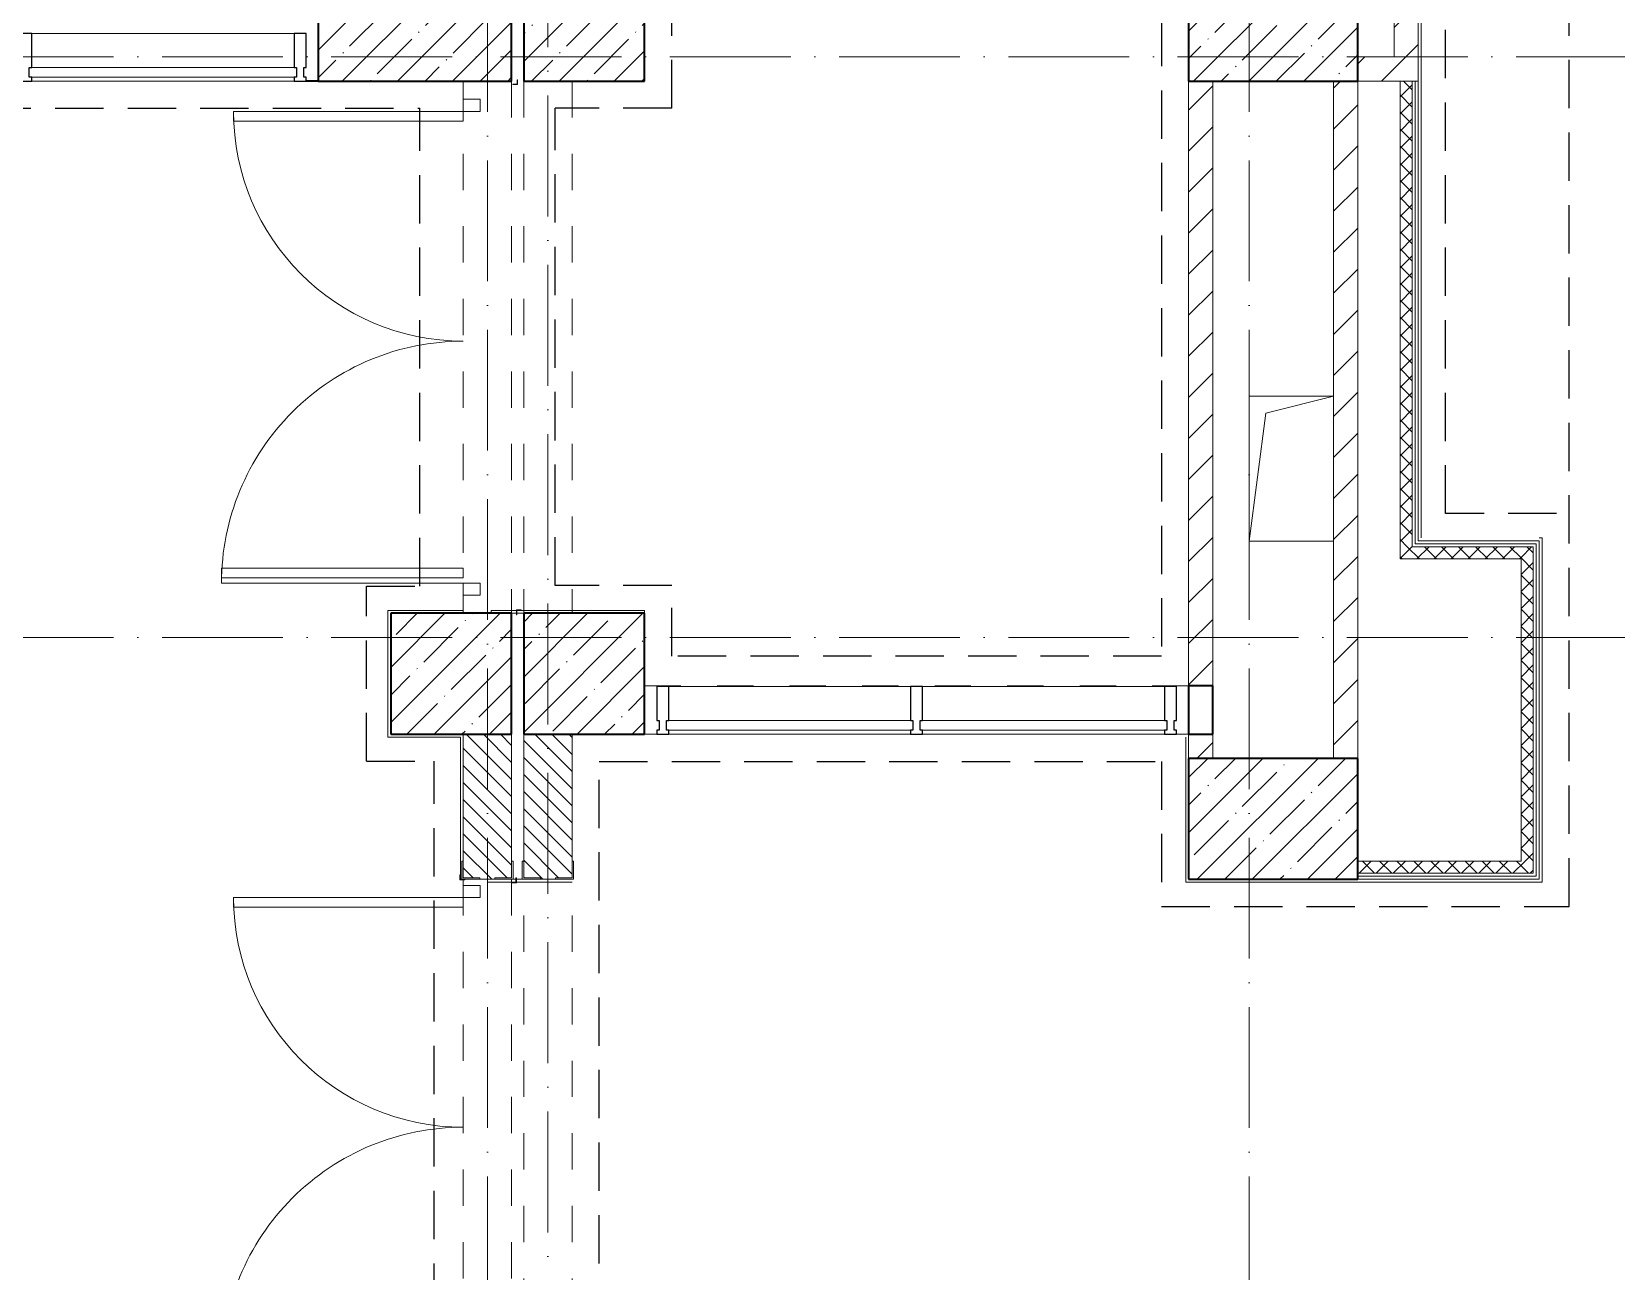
# Model space of a CAD drawing. Header units: millimetres. Extents: x -213536 to 1564669, y -45299 to 942238.
# Drawn here: x 504231 to 510785, y 511682 to 516807 of the extents above; entities that cross this region are included whole.
import ezdxf

# ---------------------------------------------------------------- set-up
doc = ezdxf.new("R2010")
doc.units = ezdxf.units.MM
for name, pattern in [('01 Штриховая _2 мм_', [300, 200, -100]), ('50_200_ШТРИХ_1Т_ш5_п1_п1_', [700, 500, -100, 0, -100]), ('Штрих короткий', [300, 150, -150]), ('Штриховая _2 мм - 1 мм_', [300, 200, -100])]:
    doc.linetypes.add(name, pattern=pattern)
for name, color, linetype, lineweight in [('0-1', 7, 'Continuous', 5), ('0-2', 7, 'Continuous', 9), ('3) ЖБ 4м', 3, 'Continuous', 30), ('Двери', 7, 'Continuous', 9), ('Импосты витража', 7, 'Continuous', 9), ('Импосты витража-1', 7, 'Continuous', 25), ('Несущие колонны', 7, 'Continuous', 9), ('Несущие колонны-1', 7, 'Continuous', 35), ('Обобщенные модели', 7, 'Continuous', 9), ('Общие ребра', 7, 'Continuous', 9), ('Оси-2', 7, '50_200_ШТРИХ_1Т_ш5_п1_п1_', 9), ('Остекление-1', 7, 'Continuous', 9), ('Перемычка-1', 7, 'Штрих короткий', 9), ('Стены-1', 7, 'Continuous', 13), ('Штриховка разреза-1', 7, 'Continuous', 9), ('Элементы узлов-2', 7, 'Continuous', 9)]:
    doc.layers.add(name, color=color, linetype=linetype, lineweight=lineweight)
for name, color, linetype, lineweight, true_color in [('СТ-1_1', 7, 'Штриховая _2 мм - 1 мм_', 90, 0x888888), ('СТ-1_4', 7, '01 Штриховая _2 мм_', 90, 0xf69426), ('Штриховка разреза-3', 7, 'Continuous', 9, 0x0080ff)]:
    doc.layers.add(name, color=color, linetype=linetype, lineweight=lineweight, true_color=true_color)
doc.layers.get('0-2').off()
pattern_1 = [(45, (0, 0), (-84.85281, 84.85281), [])]
pattern_2 = [(135, (0, 0), (-35.35534, -35.35534), [])]
pattern_3 = [(45, (0, 0), (-35.35534, 35.35534), []), (135, (0, 0), (-35.35534, -35.35534), [])]

# ---------------------------------------------------------------- blocks, each defined once
blk = doc.blocks.new('Ос 3 эт верх часть')
at = {"layer": 'Оси-2'}
for p, q in [((506116, 535177.6), (506116, 499613)), ((509266, 535177.6), (509266, 501490.4)), ((506366, 534745.9), (506366, 499613)), ((535374.3, 516702.4), (481366, 516702.4)), ((535374.3, 514302.4), (426847.2, 514302.4))]:
    blk.add_line(p, q, dxfattribs=at)
blk = doc.blocks.new('BSC_Колонна _Прямоугольная - 500х800-V86-АИ2_03_План отделки стен 3-го этажа _Часть 1_')
at = {"layer": 'Несущие колонны'}
h = blk.add_hatch(dxfattribs=at)
h.set_pattern_fill('FP_84', color=256, style=0, pattern_type=2)
h.set_pattern_definition([(315, (-71950, 76650), (114.04925, 114.04925), []), (315, (-71950, 76535.95), (114.04925, 114.04925), [201.613, -40.323, 3.353, -36.97])])
h.paths.add_polyline_path([(-250, 400), (-250, -400), (250, -400), (250, 400), (-34.9, 400)], flags=0)
at = {"layer": 'Несущие колонны-1'}
for p, q in [((250, 400), (-250, 400)), ((-250, 400), (-250, -400)), ((250, -400), (250, 400)), ((-250, -400), (250, -400))]:
    blk.add_line(p, q, dxfattribs=at)
blk = doc.blocks.new('BSC_Колонна _Прямоугольная - 500х500-V96-АИ2_03_План отделки стен 3-го этажа _Часть 1_')
at = {"layer": 'Несущие колонны'}
h = blk.add_hatch(dxfattribs=at)
h.set_pattern_fill('FP_94', color=256, style=0, pattern_type=2)
h.set_pattern_definition([(45, (-77350, -71950), (-114.04925, 114.04925), []), (45, (-77235.95, -71950), (-114.04925, 114.04925), [201.613, -40.323, 3.353, -36.97])])
h.paths.add_polyline_path([(-250, -250), (250, -250), (250, 250), (-250, 250), (-250, -34.9)], flags=0)
at = {"layer": 'Несущие колонны-1'}
for p, q in [((250, 250), (-250, 250)), ((-250, 250), (-250, -250)), ((250, -250), (250, 250)), ((-250, -250), (250, -250))]:
    blk.add_line(p, q, dxfattribs=at)
blk = doc.blocks.new('BSC_Колонна _Прямоугольная - 500х700-V128-АИ2_03_План отделки стен 3-го этажа _Часть 1_')
at = {"layer": 'Несущие колонны'}
h = blk.add_hatch(dxfattribs=at)
h.set_pattern_fill('FP_126', color=256, style=0, pattern_type=2)
h.set_pattern_definition([(315, (-68650, 80200), (114.04925, 114.04925), []), (315, (-68650, 80085.95), (114.04925, 114.04925), [201.613, -40.323, 3.353, -36.97])])
h.paths.add_polyline_path([(-250, 350), (-250, -350), (250, -350), (250, 350), (-133.8, 350)], flags=0)
at = {"layer": 'Несущие колонны-1'}
for p, q in [((250, 350), (-250, 350)), ((-250, 350), (-250, -350)), ((250, -350), (250, 350)), ((-250, -350), (250, -350))]:
    blk.add_line(p, q, dxfattribs=at)
blk = doc.blocks.new('BSC_Колонна _Прямоугольная - 500х700-V131-АИ2_03_План отделки стен 3-го этажа _Часть 1_')
at = {"layer": 'Несущие колонны'}
h = blk.add_hatch(dxfattribs=at)
h.set_pattern_fill('FP_129', color=256, style=0, pattern_type=2)
h.set_pattern_definition([(315, (-71950, 80200), (114.04925, 114.04925), []), (315, (-71950, 80085.95), (114.04925, 114.04925), [201.613, -40.323, 3.353, -36.97])])
h.paths.add_polyline_path([(-250, 350), (-250, -350), (250, -350), (250, 350), (-34.9, 350)], flags=0)
at = {"layer": 'Несущие колонны-1'}
for p, q in [((250, 350), (-250, 350)), ((-250, 350), (-250, -350)), ((250, -350), (250, 350)), ((-250, -350), (250, -350))]:
    blk.add_line(p, q, dxfattribs=at)
blk = doc.blocks.new('BSC_Колонна _Прямоугольная - 500х500-V143-АИ2_03_План отделки стен 3-го этажа _Часть 1_')
at = {"layer": 'Несущие колонны'}
h = blk.add_hatch(dxfattribs=at)
h.set_pattern_fill('FP_141', color=256, style=0, pattern_type=2)
h.set_pattern_definition([(45, (-77350, -69250), (-114.04925, 114.04925), []), (45, (-77235.95, -69250), (-114.04925, 114.04925), [201.613, -40.323, 3.353, -36.97])])
h.paths.add_polyline_path([(-250, -250), (250, -250), (250, 250), (-250, 250)], flags=0)
at = {"layer": 'Несущие колонны-1'}
for p, q in [((250, 250), (-250, 250)), ((-250, 250), (-250, -250)), ((250, -250), (250, 250)), ((-250, -250), (250, -250))]:
    blk.add_line(p, q, dxfattribs=at)
blk = doc.blocks.new('BSC_Колонна _Прямоугольная - 500х500-V144-АИ2_03_План отделки стен 3-го этажа _Часть 1_')
at = {"layer": 'Несущие колонны'}
h = blk.add_hatch(dxfattribs=at)
h.set_pattern_fill('FP_142', color=256, style=0, pattern_type=2)
h.set_pattern_definition([(45, (-76800, -69250), (-114.04925, 114.04925), []), (45, (-76685.95, -69250), (-114.04925, 114.04925), [201.613, -40.323, 3.353, -36.97])])
h.paths.add_polyline_path([(-250, -250), (250, -250), (250, 250), (-250, 250)], flags=0)
at = {"layer": 'Несущие колонны-1'}
for p, q in [((250, 250), (-250, 250)), ((-250, 250), (-250, -250)), ((250, -250), (250, 250)), ((-250, -250), (250, -250))]:
    blk.add_line(p, q, dxfattribs=at)
blk = doc.blocks.new('Проем_Дверь_Прямоугольный - 2100х2400h_дверные проемы-28735552-АИ2_03_План отделки стен 3-го этажа _Часть 1_')
at = {"layer": 'Перемычка-1'}
for p, q in [((1050, 100), (-1050, 100)), ((1050, -100), (-1050, -100))]:
    blk.add_line(p, q, dxfattribs=at)
blk = doc.blocks.new('Проем_Дверь_Прямоугольный - 2100х2400h_дверные проемы-28735781-АИ2_03_План отделки стен 3-го этажа _Часть 1_')
at = {"layer": 'Перемычка-1'}
for p, q in [((1050, 100), (-1050, 100)), ((1050, -100), (-1050, -100))]:
    blk.add_line(p, q, dxfattribs=at)
blk = doc.blocks.new('Проем_Дверь_Прямоугольный - 2200х2400h_дверные проемы-28734027-АИ2_03_План отделки стен 3-го этажа _Часть 1_')
at = {"layer": 'Перемычка-1'}
for p, q in [((1100, 100), (-1100, 100)), ((1100, -100), (-1100, -100))]:
    blk.add_line(p, q, dxfattribs=at)
blk = doc.blocks.new('Дверь_Витражная_СКБ_2Ст2 - ДВВ_ДАО_СОШ_Гардероб-26809644-АИ2_03_План отделки стен 3-го этажа _Часть 1_')
at = {"layer": 'Двери'}
for p, q in [((-975, -985), (-975, -35)), ((975, -1035), (975, -35))]:
    blk.add_line(p, q, dxfattribs=at)
for centre, radius, start, end in [((-975, -35), 950, 270, 0), ((975, -35), 1000, 180, 270)]:
    blk.add_arc(centre, radius, start, end, dxfattribs=at)
at = {"layer": 'Элементы узлов-2'}
for p, q in [((-1025, -35), (-1025, 35)), ((-1025, 35), (-975, 35)), ((-975, 35), (-1025, 35)), ((-1025, 35), (-1025, -35)), ((-975, 35), (-975, -35)), ((-975, -35), (-975, 35)), ((1025, 35), (975, 35)), ((975, 35), (975, -35)), ((1025, 35), (975, 35)), ((975, 35), (975, -35)), ((1025, -35), (1025, 35)), ((1025, -35), (1025, 35)), ((-975, -35), (-1025, -35)), ((-1025, -35), (-975, -35)), ((-935, -35), (-975, -35)), ((-975, -35), (-975, -985)), ((-935, -985), (-935, -35)), ((913, -35), (913, -1035)), ((953, -35), (913, -35)), ((953, -1035), (953, -35)), ((975, -35), (1025, -35)), ((975, -35), (1025, -35)), ((-975, -985), (-935, -985)), ((913, -1035), (953, -1035))]:
    blk.add_line(p, q, dxfattribs=at)
blk = doc.blocks.new('PNS_Панель прямоугольная2 - Нр_Стекло - 40мм-28950573-АИ2_03_План отделки стен 3-го этажа _Часть 1_')
at = {"layer": 'Остекление-1'}
for p, q in [((-500, 40), (500, 40)), ((-510, 0), (510, 0)), ((500, 0), (-500, 0))]:
    blk.add_line(p, q, dxfattribs=at)
blk = doc.blocks.new('Прямоугольный импост - Импост структурный с накладкой - 180мм-27174669-АИ2_03_План отделки стен 3-го этажа _Часть 1_')
at = {"layer": 'Импосты витража'}
for p, q in [((16950, 76350), (15950, 76350)), ((16950, 76153), (15950, 76153))]:
    blk.add_line(p, q, dxfattribs=at)
blk = doc.blocks.new('Прямоугольный импост - Импост структурный с накладкой - 180мм-26943387-АИ2_03_План отделки стен 3-го этажа _Часть 1_')
at = {"layer": 'Импосты витража-1'}
for p, q in [((-25, 0), (-25, 17)), ((-25, 17), (25, 17)), ((-15, 0), (-25, 0)), ((-15, -40), (-15, 0)), ((25, 0), (15, 0)), ((15, 0), (15, -40)), ((25, 17), (25, 0)), ((-25, -180), (-25, -40)), ((-25, -40), (-15, -40)), ((15, -40), (25, -40)), ((25, -40), (25, -180)), ((25, -180), (-25, -180))]:
    blk.add_line(p, q, dxfattribs=at)
blk = doc.blocks.new('Прямоугольный импост - 50 мм_заглушка-27493081-АИ2_03_План отделки стен 3-го этажа _Часть 1_')
at = {"layer": 'Импосты витража-1'}
for p, q in [((-50, 17), (0, 17)), ((-50, 15), (-50, 17)), ((0, 15), (-50, 15))]:
    blk.add_line(p, q, dxfattribs=at)
blk = doc.blocks.new('Прямоугольный импост - Импост структурный с накладкой - 180мм-27493090-АИ2_03_План отделки стен 3-го этажа _Часть 1_')
at = {"layer": 'Импосты витража-1'}
for p, q in [((-25, 0), (-25, 17)), ((-25, 17), (25, 17)), ((-15, 0), (-25, 0)), ((-15, -40), (-15, 0)), ((25, 0), (15, 0)), ((15, 0), (15, -40)), ((25, 17), (25, 0)), ((-25, -180), (-25, -40)), ((-25, -40), (-15, -40)), ((15, -40), (25, -40)), ((25, -40), (25, -180)), ((25, -180), (-25, -180))]:
    blk.add_line(p, q, dxfattribs=at)
blk = doc.blocks.new('PNS_Панель прямоугольная2 - Нр_Стекло - 40мм-35252379-АИ2_03_План отделки стен 3-го этажа _Часть 1_')
at = {"layer": 'Остекление-1'}
for p, q in [((-542.5, 40), (542.5, 40)), ((-552.5, 0), (552.5, 0)), ((542.5, 0), (-542.5, 0))]:
    blk.add_line(p, q, dxfattribs=at)
blk = doc.blocks.new('Прямоугольный импост - Импост структурный с накладкой - 180мм-35252374-АИ2_03_План отделки стен 3-го этажа _Часть 1_')
at = {"layer": 'Импосты витража'}
for p, q in [((76150, 71897), (75065, 71897)), ((76150, 71700), (75065, 71700))]:
    blk.add_line(p, q, dxfattribs=at)
blk = doc.blocks.new('Фахверк_СКБ_Уголок - 200_3550-28267367-АИ2_03_План отделки стен 3-го этажа _Часть 1_')
at = {"layer": 'Обобщенные модели'}
for p, q in [((200, 156), (125, 156)), ((125, 156), (125, 81)), ((131, 81), (131, 150)), ((131, 150), (200, 150)), ((200, 150), (200, 156)), ((125, 81), (131, 81)), ((131, 19), (125, 19)), ((125, 19), (125, -56)), ((131, -50), (131, 19)), ((125, -56), (200, -56)), ((200, -50), (131, -50)), ((200, -56), (200, -50))]:
    blk.add_line(p, q, dxfattribs=at)
blk = doc.blocks.new('AR_Отверстие прямоугольное _в плите_ - AR_Отверстие прямоугольное _в плите_-30552533-АИ2_03_План отделки стен 3-го этажа _Часть 1_')
at = {"layer": 'Обобщенные модели'}
for p, q in [((175, 300), (-175, 300)), ((-175, 300), (-175, -300)), ((-105, 230), (175, 300)), ((-175, -300), (-105, 230)), ((-175, -300), (175, -300))]:
    blk.add_line(p, q, dxfattribs=at)
blk = doc.blocks.new('BSC_Колонна _Прямоугольная1 - 200х100 _металл_-35191367-АИ2_03_План отделки стен 3-го этажа _Часть 1_')
at = {"layer": 'Несущие колонны-1'}
for p, q in [((100, 50), (-100, 50)), ((-100, 50), (-100, -50)), ((100, -50), (100, 50)), ((-100, -50), (100, -50))]:
    blk.add_line(p, q, dxfattribs=at)
blk = doc.blocks.new('Проем_Дверь_Прямоугольный - 2250х2800h_витражные проемы-35279777-АИ2_03_План отделки стен 3-го этажа _Часть 1_')
at = {"layer": 'Перемычка-1'}
for p, q in [((1125, 100), (-1125, 100)), ((1125, -100), (-1125, -100))]:
    blk.add_line(p, q, dxfattribs=at)
blk = doc.blocks.new('0125-Р-ОО-Ш2-АР-о_23_10_2024_rvt-1-АИ2_03_План отделки стен 3-го этажа _Часть 1_')
at = {"layer": 'Штриховка разреза-1'}
h = blk.add_hatch(dxfattribs=at)
h.set_pattern_fill('FP_121', color=256, style=0, pattern_type=2)
h.set_pattern_definition(pattern_1)
h.paths.add_polyline_path([(80700, 71800), (80800, 71800), (80800, 74150), (80700, 74150), (80700, 71915.1)], flags=0)
h = blk.add_hatch(dxfattribs=at)
h.set_pattern_fill('FP_121', color=256, style=0, pattern_type=2)
h.set_pattern_definition(pattern_1)
h.paths.add_polyline_path([(80550, 71700), (80800, 71700), (80800, 71800), (80550, 71800)], flags=0)
h = blk.add_hatch(dxfattribs=at)
h.set_pattern_fill('FP_121', color=256, style=0, pattern_type=2)
h.set_pattern_definition(pattern_1)
h.paths.add_polyline_path([(79850, 68900), (79950, 68900), (79950, 69000), (79850, 69000)], flags=0)
h.paths.add_polyline_path([(79850, 69200), (79950, 69200), (79950, 71700), (79850, 71700)], flags=0)
h = blk.add_hatch(dxfattribs=at)
h.set_pattern_fill('FP_121', color=256, style=0, pattern_type=2)
h.set_pattern_definition(pattern_1)
h.paths.add_polyline_path([(80550, 68900), (80550, 71700), (80450, 71700), (80450, 68900)], flags=0)
h = blk.add_hatch(dxfattribs=at)
h.set_pattern_fill('FP_1', color=256, style=0, pattern_type=2)
h.set_pattern_definition(pattern_2)
h.paths.add_polyline_path([(77050, 65000), (77050, 66294), (76981, 66294), (76981, 66300), (76919, 66300), (76919, 66294), (76850, 66294), (76850, 65000)], flags=0)
h.paths.add_polyline_path([(76981, 68400), (76981, 68406), (77050, 68406), (77050, 69000), (76850, 69000), (76850, 68406), (76919, 68406), (76919, 68400)], flags=0)
h = blk.add_hatch(dxfattribs=at)
h.set_pattern_fill('FP_1', color=256, style=0, pattern_type=2)
h.set_pattern_definition(pattern_2)
h.paths.add_polyline_path([(77100, 65200), (77300, 65200), (77298.9, 66294), (77231, 66294), (77231, 66300), (77169, 66300), (77169, 66294), (77100, 66294), (77100, 66225)], flags=0)
h.paths.add_polyline_path([(77231, 68400), (77231, 68406), (77300, 68406), (77300, 69000), (77100, 69000), (77100, 68406), (77169, 68406), (77169, 68400)], flags=0)
at = {"layer": 'Штриховка разреза-3'}
h = blk.add_hatch(dxfattribs=at)
h.set_pattern_fill('FP_149', color=256, style=0, pattern_type=2)
h.set_pattern_definition(pattern_3)
h.paths.add_polyline_path([(81275, 68475), (81275, 69775), (81225, 69775), (81225, 68475)], flags=0)
h.paths.add_polyline_path([(81225, 72875), (81275, 72875), (81275, 74225), (81225, 74225), (81225, 72925)], flags=0)
h = blk.add_hatch(dxfattribs=at)
h.set_pattern_fill('FP_149', color=256, style=0, pattern_type=2)
h.set_pattern_definition(pattern_3)
h.paths.add_polyline_path([(80725, 69775), (80775, 69775), (80775, 71700), (80725, 71700), (80725, 69800)], flags=0)
h = blk.add_hatch(dxfattribs=at)
h.set_pattern_fill('FP_149', color=256, style=0, pattern_type=2)
h.set_pattern_definition(pattern_3)
h.paths.add_polyline_path([(81225, 69725), (81225, 69775), (80725, 69775), (80725, 69725)], flags=0)
h = blk.add_hatch(dxfattribs=at)
h.set_pattern_fill('FP_149', color=256, style=0, pattern_type=2)
h.set_pattern_definition(pattern_3)
h.paths.add_polyline_path([(81275, 68425), (81275, 68475), (80550, 68475), (80550, 68425)], flags=0)
at = {"layer": 'Общие ребра'}
for p, q in [((80775, 71700), (80775, 69800)), ((80787.5, 71700), (80787.5, 69800)), ((80775, 69787.5), (80775, 69800)), ((80775, 69775), (80775, 69787.5)), ((81225, 69775), (80775, 69775)), ((80787.5, 69787.5), (80787.5, 69800)), ((81225, 69787.5), (80787.5, 69787.5)), ((81225, 69787.5), (81275, 69787.5)), ((81225, 69775), (81275, 69775)), ((81275, 69787.5), (81287.5, 69787.5)), ((81275, 69775), (81275, 68475)), ((81287.5, 69787.5), (81287.5, 68475)), ((81275, 68425), (80550, 68425)), ((81275, 68475), (81275, 68425)), ((81287.5, 68475), (81287.5, 68425)), ((81287.5, 68425), (81287.5, 68412.5)), ((81287.5, 68412.5), (80550, 68412.5))]:
    blk.add_line(p, q, dxfattribs=at)
at = {"layer": 'Стены-1'}
for p, q in [((80700, 74150), (80700, 71800)), ((80800, 71800), (80800, 74150)), ((80700, 71800), (80550, 71800)), ((80800, 71700), (80800, 71800)), ((79850, 71700), (79850, 69200)), ((79950, 69200), (79950, 71700)), ((80450, 71700), (80450, 68900)), ((80550, 71700), (80800, 71700)), ((80550, 68900), (80550, 71700)), ((80800, 71700), (80725, 71700)), ((80725, 71700), (80725, 69800)), ((80800, 69800), (80800, 71700)), ((80725, 69800), (80725, 69775)), ((80725, 69775), (80725, 69725)), ((81225, 69800), (80800, 69800)), ((81287.5, 69800), (81225, 69800)), ((81300, 69800), (81287.5, 69800)), ((81300, 68475), (81300, 69800)), ((80725, 69725), (81225, 69725)), ((81225, 69725), (81225, 68475)), ((76850, 69000), (76850, 68475)), ((77050, 68475), (77050, 69000)), ((77100, 69000), (77100, 68475)), ((77300, 68475), (77300, 69000)), ((79850, 69000), (79850, 68900)), ((79950, 68900), (79950, 69000)), ((81225, 68475), (80550, 68475)), ((81300, 68412.5), (81300, 68475)), ((76919, 68400), (76981, 68400)), ((77169, 68400), (77231, 68400)), ((80550, 68400), (81300, 68400)), ((81300, 68400), (81300, 68412.5))]:
    blk.add_line(p, q, dxfattribs=at)
at = {"layer": '0-2'}
for name, p, rotation in [('BSC_Колонна _Прямоугольная - 500х800-V86-АИ2_03_План отделки стен 3-го этажа _Часть 1_', (76650, 71950), 89.9999999999999), ('BSC_Колонна _Прямоугольная - 500х700-V131-АИ2_03_План отделки стен 3-го этажа _Часть 1_', (80200, 71950), 89.9999999999999), ('Проем_Дверь_Прямоугольный - 2200х2400h_дверные проемы-28734027-АИ2_03_План отделки стен 3-го этажа _Часть 1_', (76950, 70600), 89.9999999999999), ('Проем_Дверь_Прямоугольный - 2200х2400h_дверные проемы-28734027-АИ2_03_План отделки стен 3-го этажа _Часть 1_', (77200, 70600), 89.9999999999999), ('Дверь_Витражная_СКБ_2Ст2 - ДВВ_ДАО_СОШ_Гардероб-26809644-АИ2_03_План отделки стен 3-го этажа _Часть 1_', (76885, 70600), 269.9999999999968), ('BSC_Колонна _Прямоугольная1 - 200х100 _металл_-35191367-АИ2_03_План отделки стен 3-го этажа _Часть 1_', (79900, 69100), 270.0000000000001), ('BSC_Колонна _Прямоугольная - 500х700-V128-АИ2_03_План отделки стен 3-го этажа _Часть 1_', (80200, 68650), 89.9999999999999), ('Фахверк_СКБ_Уголок - 200_3550-28267367-АИ2_03_План отделки стен 3-го этажа _Часть 1_', (77000, 68275), 89.99999999999986), ('Фахверк_СКБ_Уголок - 200_3550-28267367-АИ2_03_План отделки стен 3-го этажа _Часть 1_', (77250, 68275), 90), ('Дверь_Витражная_СКБ_2Ст2 - ДВВ_ДАО_СОШ_Гардероб-26809644-АИ2_03_План отделки стен 3-го этажа _Часть 1_', (76885, 67350), 269.9999999999968), ('Проем_Дверь_Прямоугольный - 2100х2400h_дверные проемы-28735552-АИ2_03_План отделки стен 3-го этажа _Часть 1_', (76950, 67350), 89.99999999999986), ('Проем_Дверь_Прямоугольный - 2100х2400h_дверные проемы-28735781-АИ2_03_План отделки стен 3-го этажа _Часть 1_', (77200, 67350), 270)]:
    blk.add_blockref(name, p, dxfattribs=dict(at, rotation=rotation))
for name, p in [('BSC_Колонна _Прямоугольная - 500х500-V96-АИ2_03_План отделки стен 3-го этажа _Часть 1_', (77350, 71950)), ('Прямоугольный импост - Импост структурный с накладкой - 180мм-35252374-АИ2_03_План отделки стен 3-го этажа _Часть 1_', (0, 0)), ('PNS_Панель прямоугольная2 - Нр_Стекло - 40мм-35252379-АИ2_03_План отделки стен 3-го этажа _Часть 1_', (75607.5, 71717)), ('AR_Отверстие прямоугольное _в плите_ - AR_Отверстие прямоугольное _в плите_-30552533-АИ2_03_План отделки стен 3-го этажа _Часть 1_', (80275, 70097.6)), ('BSC_Колонна _Прямоугольная - 500х500-V144-АИ2_03_План отделки стен 3-го этажа _Часть 1_', (76800, 69250)), ('BSC_Колонна _Прямоугольная - 500х500-V143-АИ2_03_План отделки стен 3-го этажа _Часть 1_', (77350, 69250)), ('Проем_Дверь_Прямоугольный - 2250х2800h_витражные проемы-35279777-АИ2_03_План отделки стен 3-го этажа _Часть 1_', (78725, 69100)), ('Прямоугольный импост - Импост структурный с накладкой - 180мм-27174669-АИ2_03_План отделки стен 3-го этажа _Часть 1_', (61750, -7153)), ('Прямоугольный импост - Импост структурный с накладкой - 180мм-27174669-АИ2_03_План отделки стен 3-го этажа _Часть 1_', (62800, -7153)), ('PNS_Панель прямоугольная2 - Нр_Стекло - 40мм-28950573-АИ2_03_План отделки стен 3-го этажа _Часть 1_', (78200, 69017)), ('PNS_Панель прямоугольная2 - Нр_Стекло - 40мм-28950573-АИ2_03_План отделки стен 3-го этажа _Часть 1_', (79250, 69017))]:
    blk.add_blockref(name, p, dxfattribs=at)
at = {"layer": '0-2', "extrusion": (0, 0, -1), "rotation": 180}
for name, p in [('Прямоугольный импост - Импост структурный с накладкой - 180мм-27493090-АИ2_03_План отделки стен 3-го этажа _Часть 1_', (-75040, 71717)), ('Прямоугольный импост - Импост структурный с накладкой - 180мм-27493090-АИ2_03_План отделки стен 3-го этажа _Часть 1_', (-76175, 71717)), ('Прямоугольный импост - 50 мм_заглушка-27493081-АИ2_03_План отделки стен 3-го этажа _Часть 1_', (-76250, 71717)), ('Прямоугольный импост - Импост структурный с накладкой - 180мм-26943387-АИ2_03_План отделки стен 3-го этажа _Часть 1_', (-77675, 69017)), ('Прямоугольный импост - Импост структурный с накладкой - 180мм-26943387-АИ2_03_План отделки стен 3-го этажа _Часть 1_', (-78725, 69017)), ('Прямоугольный импост - Импост структурный с накладкой - 180мм-26943387-АИ2_03_План отделки стен 3-го этажа _Часть 1_', (-79775, 69017))]:
    blk.add_blockref(name, p, dxfattribs=at)
blk = doc.blocks.new('101_Уголок настенный вертикальный_Металл-ПМЮ-02_ - ДШ-2_Накладной профиль для деформационного шва Гидроконтур ПСН-100 белый _для 50мм шва_-V286-АИ2_03_План отделки стен 3-го этажа _Часть 1_')
at = {"layer": 'Обобщенные модели'}
for p, q in [((145, 8), (125, 8)), ((125, 8), (125, -12)), ((127, 0), (127, 6)), ((127, 6), (145, 6)), ((145, 6), (145, 8)), ((125, -12), (127, -12))]:
    blk.add_line(p, q, dxfattribs=at)
blk = doc.blocks.new('101_Уголок настенный вертикальный_Металл-ПМЮ-02_ - ДШ-2_Накладной профиль для деформационного шва Гидроконтур ПСН-100 белый _для 50мм шва_-21237872-АИ2_03_План отделки стен 3-го этажа _Часть 1_')
at = {"layer": 'Обобщенные модели'}
for p, q in [((145, 8), (125, 8)), ((125, 8), (125, -12)), ((127, -12), (127, 6)), ((127, 6), (145, 6)), ((145, 6), (145, 8)), ((125, -12), (127, -12))]:
    blk.add_line(p, q, dxfattribs=at)
blk = doc.blocks.new('3этВверх')
at = {"layer": 'СТ-1_1', "lineweight": 25}
for p, q in [((508904, 523464.4), (508904, 514224.4)), ((510590, 513190.4), (510590, 519276.4)), ((506878, 516490.4), (506878, 517214.4)), ((500128, 516490.4), (505836, 516490.4)), ((505836, 514514.4), (505836, 516490.4)), ((506878, 516490.4), (506396, 516490.4)), ((506396, 514517.4), (506396, 516490.4)), ((505616, 513790.4), (505616, 514514.4)), ((505616, 514514.4), (505836, 514514.4)), ((506878, 514517.4), (506396, 514517.4)), ((506878, 514224.4), (506878, 514517.4)), ((508904, 514224.4), (506884, 514224.4)), ((505616, 513790.4), (505896, 513790.4)), ((505896, 510014.4), (505896, 513790.4)), ((506578, 510214.4), (506578, 513790.1)), ((506578, 513790.1), (508904, 513790.1)), ((508904, 513790.1), (508904, 513190.4)), ((508904, 513190.4), (510590, 513190.4))]:
    blk.add_line(p, q, dxfattribs=at)
at = {"layer": 'СТ-1_4', "lineweight": 25}
for p, q in [((510078, 514814.4), (510078, 517640.4)), ((510538, 514814.4), (510078, 514814.4))]:
    blk.add_line(p, q, dxfattribs=at)
at = {"layer": 'Стены-1'}
for p, q in [((509966, 517752.4), (509966, 514702.4)), ((509978, 514714.4), (509978, 517740.4)), ((509966, 514702.4), (509978, 514702.4)), ((510478, 514714.4), (510466, 514714.4)), ((510466, 514702.4), (510466, 513302.4)), ((510478, 513290.4), (510478, 514714.4)), ((505704, 514414.4), (505704, 513890.4)), ((506016, 514414.4), (505704, 514414.4)), ((506016, 514402.4), (506016, 514414.4)), ((506766, 514414.4), (506131, 514414.4)), ((506131, 514414.4), (506131, 514402.4)), ((506216, 514402.4), (506266, 514402.4)), ((506766, 514402.4), (506766, 514414.4)), ((505704, 513890.4), (506004, 513890.4)), ((506004, 513890.4), (506004, 513302.4)), ((506016, 513377.4), (506016, 513902.4)), ((509004, 513890.1), (509004, 513290.4)), ((509016, 513802.4), (509016, 513890.1)), ((506004, 513302.4), (506010, 513302.4)), ((506147, 513302.4), (506116, 513302.4)), ((506116, 513302.4), (506116, 513290.4)), ((506116, 513290.4), (506466, 513290.4)), ((506260, 513302.4), (506222, 513302.4)), ((506397, 513302.4), (506335, 513302.4)), ((509004, 513290.4), (509016, 513290.4)), ((509016, 513290.4), (510478, 513290.4)), ((510466, 513302.4), (509716, 513302.4))]:
    blk.add_line(p, q, dxfattribs=at)
at = {"layer": '0-1'}
blk.add_blockref('0125-Р-ОО-Ш2-АР-о_23_10_2024_rvt-1-АИ2_03_План отделки стен 3-го этажа _Часть 1_', (429166, 444902.4), dxfattribs=at)
at = {"layer": 'Обобщенные модели'}
for name, p, rotation in [('101_Уголок настенный вертикальный_Металл-ПМЮ-02_ - ДШ-2_Накладной профиль для деформационного шва Гидроконтур ПСН-100 белый _для 50мм шва_-21237872-АИ2_03_План отделки стен 3-го этажа _Часть 1_', (506366, 516596.4), 180), ('101_Уголок настенный вертикальный_Металл-ПМЮ-02_ - ДШ-2_Накладной профиль для деформационного шва Гидроконтур ПСН-100 белый _для 50мм шва_-V286-АИ2_03_План отделки стен 3-го этажа _Часть 1_', (506010, 513175.4), 90.00000000000081), ('101_Уголок настенный вертикальный_Металл-ПМЮ-02_ - ДШ-2_Накладной профиль для деформационного шва Гидроконтур ПСН-100 белый _для 50мм шва_-21237872-АИ2_03_План отделки стен 3-го этажа _Часть 1_', (506361, 513296.4), 180)]:
    blk.add_blockref(name, p, dxfattribs=dict(at, rotation=rotation))
blk.add_blockref('101_Уголок настенный вертикальный_Металл-ПМЮ-02_ - ДШ-2_Накладной профиль для деформационного шва Гидроконтур ПСН-100 белый _для 50мм шва_-21237872-АИ2_03_План отделки стен 3-го этажа _Часть 1_', (506111, 514408.4), dxfattribs=at)

msp = doc.modelspace()

# ---------------------------------------------------------------- block references
at = {"color": 5, "lineweight": 30}
msp.add_blockref('Ос 3 эт верх часть', (0, 0), dxfattribs=at)
at = {"layer": '3) ЖБ 4м'}
msp.add_blockref('3этВверх', (0, 0), dxfattribs=at)

doc.saveas('drawing.dxf')
